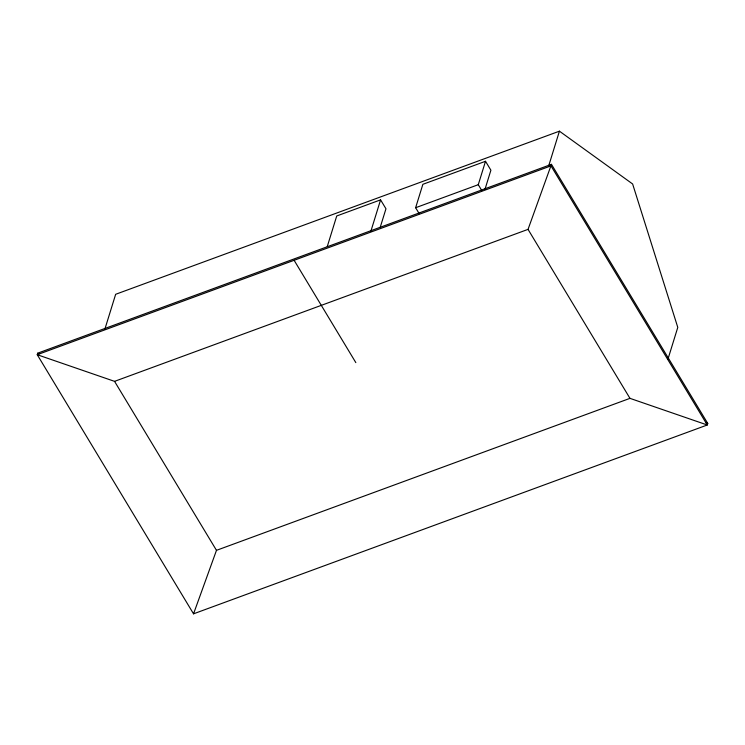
<?xml version="1.0" encoding="UTF-8"?>
<svg xmlns="http://www.w3.org/2000/svg" width="745" height="745" viewBox="0 0 745 745"><rect width="100%" height="100%" fill="white"/><g stroke="black" fill="none" stroke-linecap="round" stroke-linejoin="round"><path stroke-width="1.12" d="M37.725 353.167L37.25 354.713L193.542 613.824L707.275 424.995L707.75 423.449L551.458 164.338L37.725 353.167L39.345 353.707M104.794 329.402L115.661 294.294L559.43 131.176L632.626 183.978L677.782 327.39L667.93 359.211M327.26 246.567L336.731 215.975L380.583 199.856L385.966 208.777L380.211 227.346M370.777 231.537L380.583 199.856M419.212 213.666L415.626 207.725L422.871 184.313L485.517 161.283L490.899 170.205L484.976 189.351M481.857 190.636L478.271 184.695L485.517 161.283M548.562 166.284L559.43 131.176M551.458 164.338L528.037 229.367L114.553 381.356L37.25 354.713L550.983 165.874L707.275 424.995L629.972 398.351L216.478 550.341L193.542 613.824M415.626 207.725L478.271 184.695M706.148 422.871L707.75 423.449M528.037 229.367L629.972 398.351M294.117 260.294L355.84 362.629M114.553 381.356L216.478 550.341"/></g></svg>
